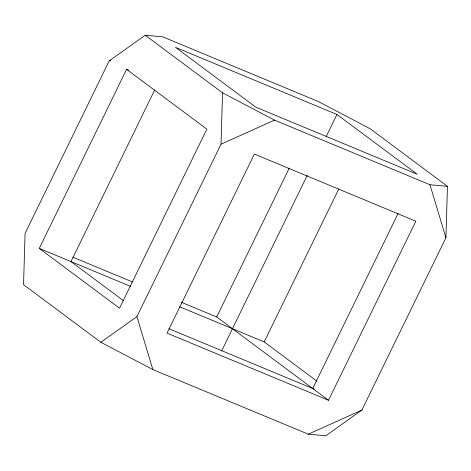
<?xml version="1.0" encoding="UTF-8"?>
<svg xmlns="http://www.w3.org/2000/svg" width="471" height="471" viewBox="0 0 471 471"><rect width="100%" height="100%" fill="white"/><g stroke="black" fill="none" stroke-linecap="round" stroke-linejoin="round"><path stroke-width="0.71" d="M100.876 342.276L136.914 316.63L221.023 144.191L222.542 92.828L145.215 35.237L109.225 60.847L25.069 233.392L23.55 284.684L100.876 342.276L152.857 369.57L308.293 434.185L325.785 435.763L361.893 410.07L445.931 237.773L447.45 186.316L370.188 128.771L318.178 101.465L162.648 36.809L145.215 35.237M126.587 69.343L206.857 129.131L119.528 308.187L39.258 248.4L126.587 69.343L128.612 70.185M154.794 89.778L70.991 261.593L123.343 300.586M328.511 400.256L167.04 333.132L254.375 154.076L415.84 221.199L328.511 400.256L216.684 316.965L289.3 168.082M221.653 350.877L307.275 175.336M326.15 136.625L336.959 114.465L175.489 47.341L255.759 107.129L417.229 174.252L336.959 114.465M316.948 381.204L264.196 341.911L338.737 189.089M312.732 388.504L398.136 213.398M109.225 60.847L110.555 60.247M221.023 144.191L274.522 120.123L429.958 184.738L447.45 186.316M308.293 434.185L361.893 410.07M72.858 257.178L132.557 281.994M181.406 302.3L216.684 316.965M39.258 248.4L130.697 286.415M179.545 306.721L264.196 341.911M168.901 328.717L314.08 389.07M222.542 92.828L274.522 120.123M429.958 184.738L445.931 237.773M136.914 316.63L152.857 369.57"/></g></svg>
